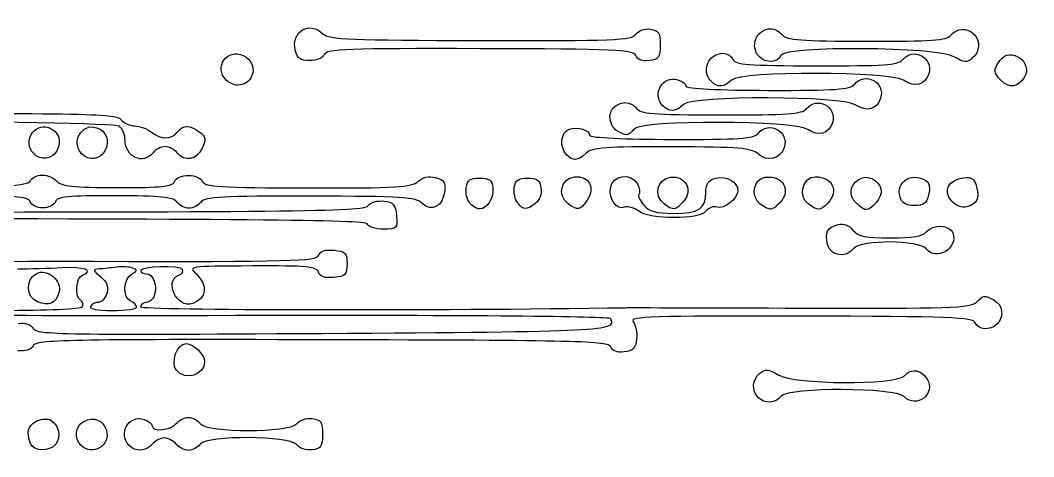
# Model space of a CAD drawing. Extents: x 25 to 242, y 39 to 365.
# Drawn here: x 170.3 to 223.5, y 228.9 to 251.8 of the extents above; entities that cross this region are included whole.
import ezdxf

# ---------------------------------------------------------------- set-up
doc = ezdxf.new("R2010")
doc.units = 0
doc.layers.add('Layer_1', color=7, linetype='CONTINUOUS')

msp = doc.modelspace()

# ---------------------------------------------------------------- linework, layer by layer
at = {"layer": 'Layer_1', "color": 7}
for points in [[(184.737052, 250.227783)], [(209.06892, 249.893133)], [(181.116172, 248.659773)], [(206.543178, 248.605823)], [(221.76203, 248.642673)], [(204.01746, 247.318363)], [(201.60724, 246.006033)], [(171.017333, 244.803673)], [(173.539019, 244.798673)], [(198.966024, 244.744703)], [(216.46072, 242.518943)], [(193.882325, 242.221053)], [(196.404014, 242.216073)], [(199.041285, 242.180553)], [(204.084657, 242.169853)], [(209.12803, 242.159183)], [(211.63872, 242.162193)], [(214.15593, 242.216453)], [(219.1634, 242.323383)], [(212.6578, 240.033703)], [(171.21372, 237.029633)], [(176.4139, 236.758693)], [(178.499811, 233.443993)], [(209.01311, 232.015403)], [(170.845269, 229.592783)], [(173.491317, 229.504853)], [(176.013003, 229.499883)]]:
    msp.add_lwpolyline(points, close=True, dxfattribs=at)
for points in [[(202.761154, 241.783873), (202.761155, 241.783493)], [(188.501757, 241.114853), (188.501757, 241.113563)], [(173.56841, 236.773713), (173.568044, 236.772903)]]:
    msp.add_lwpolyline(points, dxfattribs=at)
for points in [[(184.737052, 250.227783), (184.497864, 251.218043), (185.501947, 251.803403), (186.202002, 251.081833)], [(186.202002, 251.081833), (186.47251, 250.803013), (187.659269, 250.753393), (194.438257, 250.737513)], [(194.438257, 250.737513), (201.481321, 250.721013), (202.386016, 250.757413), (202.607215, 251.065723)], [(202.607215, 251.065723), (202.752302, 251.267963), (203.069889, 251.381053), (203.369311, 251.337063)], [(203.369311, 251.337063), (203.802158, 251.273463), (203.882287, 251.143383), (203.880306, 250.507503)], [(209.0689, 249.893193), (208.5496, 250.428463), (208.93673, 251.358633), (209.67816, 251.357063)], [(209.67816, 251.357063), (209.87204, 251.356533), (210.14794, 251.210623), (210.29127, 251.032563)], [(210.29127, 251.032563), (210.50682, 250.764773), (211.2695, 250.707283), (214.70322, 250.699993)], [(214.70322, 250.699993), (218.13693, 250.692993), (218.89996, 250.746893), (219.11718, 251.013813)], [(219.11718, 251.013813), (219.43339, 251.402313), (219.99191, 251.430743), (220.33619, 251.075813)], [(220.33619, 251.075813), (220.68726, 250.713953), (220.64752, 250.146483), (220.24739, 249.807733)], [(203.880306, 250.507503), (203.878206, 249.844613), (203.807876, 249.745283), (203.298659, 249.686333)], [(219.28499, 249.891133), (218.40574, 250.411363), (210.40555, 250.467993), (210.21195, 249.955333)], [(216.59146, 249.726403), (217.15223, 250.415373), (218.22909, 249.845353), (217.96449, 248.999603)], [(221.70117, 249.697753), (222.25115, 250.464433), (223.47131, 249.601253), (222.97426, 248.797073)], [(181.116172, 248.659773), (180.4454, 249.351163), (181.158632, 250.353353), (182.030006, 249.943823)], [(182.030006, 249.943823), (182.838384, 249.563903), (182.592021, 248.398073), (181.703759, 248.399963)], [(185.500918, 249.684703), (185.000085, 249.685703), (184.840581, 249.799163), (184.737052, 250.227783)], [(186.255895, 250.006293), (186.184835, 249.818123), (185.869744, 249.683913), (185.500918, 249.684703)], [(194.423308, 250.312143), (187.465652, 250.326943), (186.361369, 250.285543), (186.255895, 250.006293)], [(202.59406, 249.957143), (202.483316, 250.255773), (201.533786, 250.297033), (194.423308, 250.312143)], [(203.298659, 249.686333), (202.920884, 249.642633), (202.675774, 249.736833), (202.59406, 249.957143)], [(206.543178, 248.605773), (206.011892, 249.153413), (206.414173, 250.071213), (207.184764, 250.069583)], [(207.184764, 250.069583), (207.39643, 250.069053), (207.623588, 249.923213), (207.689559, 249.745313)], [(210.21195, 249.955333), (210.06559, 249.567823), (209.41868, 249.532603), (209.06892, 249.893133)], [(220.24739, 249.807733), (219.96347, 249.567363), (219.80967, 249.580683), (219.28499, 249.891133)], [(207.689559, 249.745313), (207.790726, 249.472523), (208.47666, 249.420433), (212.06917, 249.412813)], [(212.06917, 249.412813), (215.5992, 249.404813), (216.37384, 249.459013), (216.59146, 249.726403)], [(221.76207, 248.642673), (221.35073, 249.066633), (221.34314, 249.198603), (221.70117, 249.697753)], [(204.01746, 247.318333), (203.421793, 247.932313), (204.00946, 248.939883), (204.810152, 248.677363)], [(216.67094, 248.644023), (215.95802, 249.125503), (208.096079, 249.146453), (207.627105, 248.668123)], [(214.06574, 248.438953), (214.62651, 249.127923), (215.70337, 248.557893), (215.43877, 247.712153)], [(217.96449, 248.999603), (217.77872, 248.405883), (217.242, 248.258353), (216.67094, 248.644023)], [(222.97426, 248.797073), (222.65702, 248.283833), (222.17031, 248.221843), (221.76203, 248.642673)], [(181.703759, 248.399963), (181.518836, 248.400223), (181.25442, 248.517273), (181.116172, 248.659773)], [(204.810152, 248.677363), (205.046615, 248.599863), (205.239798, 248.445963), (205.239454, 248.335443)], [(205.239454, 248.335443), (205.23919, 248.217743), (207.012583, 248.130733), (209.52098, 248.125403)], [(207.627105, 248.668123), (207.24525, 248.278653), (206.880884, 248.257703), (206.543178, 248.605823)], [(209.52098, 248.125403), (213.07098, 248.117403), (213.84804, 248.171503), (214.06574, 248.438953)], [(201.241811, 246.750263), (201.243911, 247.428643), (202.223259, 247.752443), (202.612475, 247.203453)], [(214.14522, 247.356563), (213.43231, 247.838043), (205.570361, 247.858993), (205.101387, 247.380663)], [(211.54002, 247.152713), (212.10079, 247.841683), (213.17765, 247.271653), (212.91305, 246.425913)], [(202.612475, 247.203453), (202.832005, 246.893803), (203.407093, 246.846793), (207.070964, 246.839013)], [(205.101387, 247.380663), (204.719532, 246.991193), (204.355167, 246.970233), (204.01746, 247.318363)], [(215.43877, 247.712153), (215.253, 247.118433), (214.71628, 246.970893), (214.14522, 247.356563)], [(157.609355, 246.910103), (173.613168, 246.943403), (175.336844, 246.914103), (175.58742, 246.602583)], [(201.60724, 246.006013), (201.405355, 246.127233), (201.240914, 246.462143), (201.241811, 246.750263)], [(207.070964, 246.839013), (210.55367, 246.832013), (211.3226, 246.885613), (211.54002, 247.152713)], [(175.51698, 246.242413), (175.175382, 246.534593), (148.705899, 246.610273), (148.704989, 246.319113)], [(171.017333, 244.803673), (170.430191, 245.408863), (171.006383, 246.426203), (171.790631, 246.169053)], [(171.790631, 246.169053), (172.319705, 245.995583), (172.504815, 245.483533), (172.22849, 244.957863)], [(173.539019, 244.798673), (172.951879, 245.403873), (173.528069, 246.421203), (174.312316, 246.164063)], [(174.312316, 246.164063), (174.841393, 245.990583), (175.026501, 245.478533), (174.750175, 244.952863)], [(175.810805, 245.520653), (175.811599, 245.778703), (175.679389, 246.103493), (175.51698, 246.242413)], [(175.58742, 246.602583), (175.739852, 246.413213), (176.071322, 246.257823), (176.324023, 246.257293)], [(176.324023, 246.257293), (176.576724, 246.256763), (176.966595, 246.113573), (177.190404, 245.939103)], [(178.543925, 245.929103), (178.870926, 246.330863), (179.191043, 246.336693), (179.703826, 245.950203)], [(199.108735, 246.092163), (199.55665, 246.236823), (200.188881, 246.038263), (200.187992, 245.753253)], [(211.61951, 246.070333), (210.90513, 246.552793), (202.890917, 246.574113), (202.50062, 246.094633)], [(209.0143, 245.865293), (209.57871, 246.558713), (210.65147, 245.982753), (210.38455, 245.129613)], [(212.91305, 246.425913), (212.72728, 245.832193), (212.19056, 245.684653), (211.61951, 246.070333)], [(177.190404, 245.939103), (177.717094, 245.528533), (178.214749, 245.524953), (178.543925, 245.929103)], [(179.703826, 245.950203), (180.046049, 245.692303), (180.066866, 245.570243), (179.850879, 245.088033)], [(198.966024, 244.744673), (198.579592, 245.142983), (198.664938, 245.948823), (199.108735, 246.092163)], [(200.187992, 245.753253), (200.187727, 245.646643), (202.096889, 245.556783), (204.469546, 245.551743)], [(202.50062, 246.094633), (202.194642, 245.718713), (202.10122, 245.709453), (201.60724, 246.006033)], [(204.469546, 245.551743), (208.01954, 245.543743), (208.7966, 245.597843), (209.0143, 245.865293)], [(177.279722, 244.854423), (176.745152, 244.197653), (175.808006, 244.622703), (175.810805, 245.520653)], [(177.91115, 245.176283), (177.708299, 245.176813), (177.424158, 245.031873), (177.279722, 244.854423)], [(178.540564, 244.851743), (178.397237, 245.029813), (178.114003, 245.175853), (177.91115, 245.176283)], [(179.850879, 245.088033), (179.570892, 244.462943), (178.944451, 244.349973), (178.540564, 244.851743)], [(204.495107, 245.161163), (201.011062, 245.169163), (200.311086, 245.117463), (199.997259, 244.827803)], [(209.01063, 244.788263), (208.67376, 245.102473), (208.06512, 245.152733), (204.495107, 245.161163)], [(210.38455, 245.129613), (210.19442, 244.521923), (209.48512, 244.345693), (209.01063, 244.788263)], [(172.22849, 244.957863), (171.98252, 244.489933), (171.394349, 244.415063), (171.017333, 244.803673)], [(174.750175, 244.952863), (174.504205, 244.484943), (173.916034, 244.410063), (173.539019, 244.798673)], [(199.997259, 244.827803), (199.552973, 244.417673), (199.302826, 244.397513), (198.966024, 244.744703)], [(170.836654, 243.359163), (170.903734, 243.536773), (171.186415, 243.681613), (171.464836, 243.681023)], [(171.464836, 243.681023), (171.743255, 243.680493), (172.088319, 243.534263), (172.231646, 243.356193)], [(178.401714, 243.343093), (178.471654, 243.528273), (178.785812, 243.665473), (179.138216, 243.664723)], [(179.138216, 243.664723), (179.490614, 243.663923), (179.803913, 243.525443), (179.872699, 243.339963)], [(191.171894, 243.341503), (191.424348, 243.574543), (191.729311, 243.642563), (192.095439, 243.547483)], [(192.095439, 243.547483), (192.535361, 243.433253), (192.628886, 243.295613), (192.574527, 242.842403)], [(193.70151, 243.029433), (193.75701, 243.421863), (193.903868, 243.525663), (194.402147, 243.524603)], [(194.402147, 243.524603), (194.900424, 243.523603), (195.046635, 243.419123), (195.099684, 243.026463)], [(196.223198, 243.024433), (196.278698, 243.416863), (196.425556, 243.520653), (196.923833, 243.519593)], [(196.923833, 243.519593), (197.43256, 243.518593), (197.567932, 243.416573), (197.625106, 242.991513)], [(199.041285, 242.180553), (198.464362, 242.615333), (198.677616, 243.499633), (199.379058, 243.581203)], [(199.379058, 243.581203), (200.140394, 243.669703), (200.500272, 243.015803), (200.05044, 242.361253)], [(201.266572, 243.013773), (201.360582, 243.678583), (202.367325, 243.829343), (202.680293, 243.225473)], [(204.084657, 242.169853), (203.507735, 242.604633), (203.720989, 243.488923), (204.422432, 243.570493)], [(204.422432, 243.570493), (205.213123, 243.662393), (205.624407, 242.890523), (205.099744, 242.299293)], [(206.272854, 242.784653), (206.274154, 243.244923), (206.397256, 243.415093), (206.80323, 243.518623)], [(206.80323, 243.518623), (207.357376, 243.659943), (207.955649, 243.315953), (207.954215, 242.856843)], [(209.12803, 242.159153), (208.59348, 242.562013), (208.76131, 243.474103), (209.38645, 243.563593)], [(209.38645, 243.563593), (210.31633, 243.696723), (210.7826, 242.865833), (210.14369, 242.214183)], [(211.63872, 242.162153), (211.08588, 242.578793), (211.35404, 243.596813), (212.01628, 243.595403)], [(212.01628, 243.595403), (212.91587, 243.593403), (213.27364, 242.829283), (212.66539, 242.208893)], [(214.31289, 243.458563), (214.74227, 243.734353), (215.37635, 243.425163), (215.47739, 242.890813)], [(216.46072, 242.518943), (216.21546, 243.319823), (217.06922, 243.869993), (217.80844, 243.387433)], [(219.1634, 242.323383), (218.69518, 242.856723), (218.99781, 243.442943), (219.7907, 243.538583)], [(219.7907, 243.538583), (220.22831, 243.591383), (220.36686, 243.494783), (220.47077, 243.064583)], [(162.063555, 243.392263), (162.247785, 242.895473), (170.64956, 242.863803), (170.836654, 243.359163)], [(172.231646, 243.356193), (172.440199, 243.097103), (173.070129, 243.031213), (175.385996, 243.026303)], [(175.385996, 243.026303), (177.764367, 243.021303), (178.301471, 243.077703), (178.401714, 243.343093)], [(179.872699, 243.339963), (179.975016, 243.064063), (180.786631, 243.014823), (185.393814, 243.005043)], [(185.393814, 243.005043), (190.075743, 242.995043), (190.845173, 243.039943), (191.171894, 243.341503)], [(193.882325, 242.221053), (193.744261, 242.392583), (193.662891, 242.756353), (193.70151, 243.029433)], [(195.099684, 243.026463), (195.173224, 242.482123), (194.812217, 241.907743), (194.397107, 241.908623)], [(196.404014, 242.216053), (196.265947, 242.387573), (196.184579, 242.751343), (196.223198, 243.024433)], [(197.625106, 242.991513), (197.668656, 242.667733), (197.550996, 242.356653), (197.319745, 242.184173)], [(202.013212, 241.990733), (201.603844, 241.830733), (201.181166, 242.409873), (201.266572, 243.013773)], [(202.680293, 243.225473), (202.798864, 242.996693), (202.836551, 242.748993), (202.764043, 242.675043)], [(214.15593, 242.216453), (213.74765, 242.637283), (213.81067, 243.135993), (214.31289, 243.458563)], [(217.80844, 243.387433), (218.00077, 243.261883), (218.0519, 243.007973), (217.95971, 242.636283)], [(220.47077, 243.064583), (220.62683, 242.418493), (220.49707, 242.158673), (219.94489, 242.011923)], [(170.833297, 242.281843), (170.732128, 242.554653), (170.045836, 242.606713), (166.450425, 242.614353)], [(175.273085, 242.595613), (172.801315, 242.600613), (172.252824, 242.545213), (172.152295, 242.279043)], [(178.532503, 242.265493), (178.32314, 242.525593), (177.682346, 242.590493), (175.273085, 242.595613)], [(185.529867, 242.573823), (180.920529, 242.583823), (180.014479, 242.534523), (179.793348, 242.262813)], [(191.399227, 242.193343), (191.047625, 242.521303), (190.396897, 242.563483), (185.529867, 242.573823)], [(192.574527, 242.842403), (192.478197, 242.039233), (191.904266, 241.722273), (191.399227, 242.193343)], [(202.764043, 242.675043), (202.691533, 242.601043), (202.803283, 242.345703), (203.012378, 242.107523)], [(204.578793, 241.671943), (205.906319, 241.668943), (206.270121, 241.908083), (206.272854, 242.784653)], [(207.954215, 242.856843), (207.952915, 242.445973), (207.206071, 241.857763), (206.859806, 241.994903)], [(215.47739, 242.890813), (215.54079, 242.555753), (215.00061, 241.865313), (214.67567, 241.866003)], [(217.20818, 242.076083), (216.77571, 242.076873), (216.55622, 242.207043), (216.46072, 242.518943)], [(217.95971, 242.636283), (217.84949, 242.191913), (217.69272, 242.075053), (217.20818, 242.076083)], [(157.653455, 241.736883), (184.655228, 241.737143), (188.331697, 241.775783), (188.548239, 242.061283)], [(171.491787, 241.957253), (171.195591, 241.957783), (170.899268, 242.103953), (170.833297, 242.281843)], [(172.152295, 242.279043), (172.085215, 242.101433), (171.787985, 241.956623), (171.491787, 241.957253)], [(179.161917, 241.940953), (178.959067, 241.941483), (178.67583, 242.087433), (178.532503, 242.265493)], [(179.793348, 242.262813), (179.648912, 242.085363), (179.364768, 241.940523), (179.161917, 241.940953)], [(188.548239, 242.061283), (188.693317, 242.252553), (189.038058, 242.356143), (189.389594, 242.314103)], [(189.389594, 242.314103), (189.89075, 242.254203), (189.995257, 242.131863), (190.04883, 241.542493)], [(194.397107, 241.908623), (194.252047, 241.908883), (194.020396, 242.049523), (193.882325, 242.221053)], [(197.319745, 242.184173), (196.84178, 241.827663), (196.713021, 241.832153), (196.404014, 242.216073)], [(200.05044, 242.361253), (199.679535, 241.821543), (199.548735, 241.798123), (199.041285, 242.180553)], [(202.761155, 241.783493), (202.51423, 241.961753), (202.177653, 242.055013), (202.013212, 241.990733)], [(203.012378, 242.107523), (203.307404, 241.771443), (203.658215, 241.673893), (204.578793, 241.671943)], [(205.099744, 242.299293), (204.666454, 241.811033), (204.57607, 241.799503), (204.084657, 242.169853)], [(206.859806, 241.994903), (206.688454, 242.062803), (206.426495, 241.968703), (206.277678, 241.785873)], [(210.14369, 242.214183), (209.7411, 241.803563), (209.60935, 241.796423), (209.12803, 242.159183)], [(212.66539, 242.208893), (212.26118, 241.796613), (212.13159, 241.790713), (211.63872, 242.162193)], [(214.67567, 241.866003), (214.57657, 241.866213), (214.34271, 242.023913), (214.15593, 242.216453)], [(219.94489, 242.011923), (219.69571, 241.945723), (219.38693, 242.068723), (219.1634, 242.323383)], [(188.501757, 241.113563), (188.422297, 241.327863), (182.107158, 241.384513), (157.687005, 241.389953)], [(190.04883, 241.542493), (190.10999, 240.869673), (190.08275, 240.842153), (189.357093, 240.843693)], [(206.277678, 241.785873), (205.908444, 241.332233), (203.388608, 241.330523), (202.761154, 241.783873)], [(189.357093, 240.843693), (188.941623, 240.844493), (188.556721, 240.966603), (188.501757, 241.114853)], [(212.6578, 240.033623), (212.50312, 240.674013), (212.6375, 240.926653), (213.21437, 241.079973)], [(213.21437, 241.079973), (213.4936, 241.154173), (213.77665, 241.048773), (213.99099, 240.790653)], [(217.8348, 240.694453), (218.17605, 241.113723), (219.06839, 241.084663), (219.22994, 240.649053)], [(213.99099, 240.790653), (214.26784, 240.457283), (214.61964, 240.384603), (215.95558, 240.384773)], [(217.82977, 239.809053), (217.45242, 240.277853), (214.41746, 240.292623), (214.03886, 239.827553)], [(215.95558, 240.384773), (217.11145, 240.384923), (217.65587, 240.474673), (217.8348, 240.694453)], [(219.22994, 240.649053), (219.53089, 239.837533), (218.36827, 239.140043), (217.82977, 239.809053)], [(185.959873, 239.467893), (186.047453, 239.699783), (186.300008, 239.783083), (186.77122, 239.735503)], [(214.03886, 239.827553), (213.61177, 239.302833), (212.80527, 239.423223), (212.6578, 240.033703)], [(174.192394, 239.155933), (184.556785, 239.133933), (185.846652, 239.168133), (185.959873, 239.467893)], [(186.77122, 239.735503), (187.37673, 239.674403), (187.455181, 239.592083), (187.453398, 239.020033)], [(162.535225, 239.019093), (162.544225, 239.107993), (167.790225, 239.169533), (174.192394, 239.155933)], [(172.488266, 238.810643), (171.819108, 238.775743), (170.775147, 238.744843), (170.168354, 238.741943)], [(171.146273, 238.505953), (171.718418, 238.818163), (172.534203, 238.127123), (172.33712, 237.497203)], [(173.58099, 238.433093), (174.219046, 238.682483), (173.67001, 238.872183), (172.488266, 238.810643)], [(174.453023, 238.752603), (174.096701, 238.728303), (174.103631, 238.691103), (174.530953, 238.334503)], [(175.369696, 238.845203), (175.080636, 238.808903), (174.668135, 238.767303), (174.453023, 238.752603)], [(176.210127, 238.801403), (176.036946, 238.861703), (175.658754, 238.881403), (175.369696, 238.845203)], [(176.156587, 238.480823), (176.466811, 238.658413), (176.475264, 238.709043), (176.210127, 238.801403)], [(178.828336, 238.728973), (178.694158, 238.953023), (176.630881, 238.893873), (176.630061, 238.665973)], [(178.624363, 238.421733), (178.797276, 238.489333), (178.889066, 238.627573), (178.828336, 238.728973)], [(182.468667, 238.911203), (179.122558, 238.895303), (179.11122, 238.893603), (179.549921, 238.472393)], [(185.954988, 238.584203), (185.845573, 238.879263), (185.358964, 238.924903), (182.468667, 238.911203)], [(187.453398, 239.020033), (187.451498, 238.447973), (187.372648, 238.366023), (186.766767, 238.307463)], [(171.213723, 237.029633), (170.616725, 237.258713), (170.574008, 238.193673), (171.146273, 238.505953)], [(173.476424, 237.109013), (173.14947, 237.317313), (173.226649, 238.294603), (173.58099, 238.433093)], [(174.530953, 238.334503), (174.874694, 238.047633), (174.960615, 237.817213), (174.852596, 237.471953)], [(176.099667, 237.075803), (175.666454, 237.247383), (175.705969, 238.222863), (176.156587, 238.480823)], [(176.630061, 238.665973), (176.629797, 238.577073), (176.764951, 238.504093), (176.930527, 238.503743)], [(176.930527, 238.503743), (177.292091, 238.502953), (177.52925, 237.839583), (177.343653, 237.348163)], [(179.35646, 236.944003), (178.541702, 236.659323), (177.823623, 238.108763), (178.624363, 238.421733)], [(179.549921, 238.472393), (180.171136, 237.875893), (180.085419, 237.198703), (179.35646, 236.944003)], [(186.766767, 238.307463), (186.291044, 238.261463), (186.043354, 238.345963), (185.954988, 238.584203)], [(172.33712, 237.497203), (172.161495, 236.935873), (171.824061, 236.795433), (171.21372, 237.029633)], [(173.568044, 236.772903), (173.634884, 236.883083), (173.593654, 237.034333), (173.476424, 237.109013)], [(174.852596, 237.471953), (174.771526, 237.212843), (174.575308, 237.001123), (174.41655, 237.001463)], [(177.343653, 237.348163), (177.270273, 237.153863), (177.078506, 236.995173), (176.917504, 236.995513)], [(220.46108, 237.002113), (220.84581, 237.394503), (220.87535, 237.397853), (221.39917, 237.108793)], [(221.39917, 237.108793), (221.85649, 236.856453), (221.92946, 236.253803), (221.5496, 235.866373)], [(183.130188, 236.306513), (166.257165, 236.276013), (165.075045, 236.297513), (164.699135, 236.648613)], [(169.394116, 236.582003), (171.668736, 236.577003), (173.500206, 236.661303), (173.56841, 236.773713)], [(173.997357, 236.786883), (173.915817, 236.652473), (174.344736, 236.570683), (175.140055, 236.568993)], [(174.41655, 237.001463), (174.257792, 237.001733), (174.069157, 236.905263), (173.997357, 236.786883)], [(175.140055, 236.568993), (175.840339, 236.567993), (176.413572, 236.652893), (176.4139, 236.758693)], [(176.413891, 236.758693), (176.414156, 236.864523), (176.272821, 237.007223), (176.099667, 237.075803)], [(176.624076, 236.771123), (176.623547, 236.591913), (192.120635, 236.561743), (202.051095, 236.721623)], [(176.917504, 236.995513), (176.756505, 236.995783), (176.62446, 236.894883), (176.624076, 236.771123)], [(202.051095, 236.721623), (202.340055, 236.726623), (206.527486, 236.716623), (211.35649, 236.700523)], [(211.35649, 236.700523), (218.99062, 236.674923), (220.17888, 236.714323), (220.46108, 237.002113)], [(201.275054, 236.146223), (201.208114, 236.257993), (193.579648, 236.325383), (183.130188, 236.306513)], [(186.137712, 235.374573), (200.926471, 235.467973), (201.658901, 235.505283), (201.275054, 236.146223)], [(211.24775, 236.276133), (203.405405, 236.292833), (202.241564, 236.254233), (202.458535, 235.984633)], [(220.40697, 235.933473), (220.30292, 236.214053), (219.0888, 236.259483), (211.24775, 236.276133)], [(170.19399, 235.896353), (170.591584, 235.941953), (170.87191, 235.846153), (170.992663, 235.623393)], [(170.992663, 235.623393), (171.161079, 235.312703), (172.597168, 235.289103), (186.137712, 235.374573)], [(202.458535, 235.984633), (202.596084, 235.813753), (202.677301, 235.401513), (202.639016, 235.068533)], [(221.5496, 235.866373), (221.19761, 235.507353), (220.55091, 235.545293), (220.40697, 235.933473)], [(186.168084, 235.036703), (172.713804, 235.065303), (171.156763, 235.033703), (170.988822, 234.728013)], [(201.285516, 234.666873), (201.173372, 234.969353), (199.585343, 235.008183), (186.168084, 235.036703)], [(202.639016, 235.068533), (202.583886, 234.589023), (202.448936, 234.449173), (201.990114, 234.396043)], [(170.988822, 234.728013), (170.867735, 234.507683), (170.58561, 234.413223), (170.189513, 234.460383)], [(178.499811, 233.443993), (178.17363, 233.849223), (178.539441, 234.838053), (179.015158, 234.837043)], [(179.015158, 234.837043), (179.386927, 234.836243), (179.978501, 234.255913), (179.977368, 233.893103)], [(201.990114, 234.396043), (201.61234, 234.352343), (201.36723, 234.446543), (201.285516, 234.666873)], [(179.977368, 233.893103), (179.975268, 233.173583), (178.964684, 232.866453), (178.499811, 233.443993)], [(209.10193, 233.283453), (209.38586, 233.523823), (209.53966, 233.510493), (210.06434, 233.200053)], [(216.68532, 233.151753), (217.08241, 233.556753), (217.57122, 233.485283), (217.88151, 232.976843)], [(209.01313, 232.015373), (208.66207, 232.377233), (208.70182, 232.944703), (209.10193, 233.283453)], [(210.06434, 233.200053), (210.94044, 232.681693), (216.18692, 232.643453), (216.68532, 233.151753)], [(217.88151, 232.976843), (218.35705, 232.197643), (217.31792, 231.397323), (216.68189, 232.052903)], [(216.68189, 232.052903), (216.21274, 232.536483), (210.62307, 232.557683), (210.23212, 232.077403)], [(210.23212, 232.077403), (209.91591, 231.688903), (209.3574, 231.660473), (209.01311, 232.015403)], [(170.845269, 229.592753), (170.62576, 230.184663), (170.707821, 230.522813), (171.126389, 230.751223)], [(171.126389, 230.751223), (171.349552, 230.873013), (171.677056, 230.915243), (171.854179, 230.845123)], [(171.854179, 230.845123), (172.300679, 230.668283), (172.486268, 229.937963), (172.180243, 229.561983)], [(173.491317, 229.504853), (173.114299, 229.893453), (173.190425, 230.496133), (173.648075, 230.745863)], [(173.648075, 230.745863), (174.16221, 231.026413), (174.660625, 230.833963), (174.827021, 230.290533)], [(176.013003, 229.499853), (175.417335, 230.113833), (176.005003, 231.121403), (176.805694, 230.858873)], [(176.805694, 230.858873), (177.042158, 230.781373), (177.235343, 230.627493), (177.234997, 230.516973)], [(178.496223, 230.636543), (178.640656, 230.814003), (178.9248, 230.958833), (179.127651, 230.958393)], [(179.127651, 230.958393), (179.330502, 230.957873), (179.613738, 230.811923), (179.757066, 230.633863)], [(184.80929, 230.634033), (184.960351, 230.819633), (185.321642, 230.938323), (185.623886, 230.901643)], [(185.623886, 230.901643), (186.092548, 230.844743), (186.166703, 230.732323), (186.164673, 230.081593)], [(174.827021, 230.290533), (175.073679, 229.485053), (174.078457, 228.899663), (173.491317, 229.504853)], [(177.234997, 230.516973), (177.233897, 230.192253), (178.209909, 230.284783), (178.496223, 230.636543)], [(179.757066, 230.633863), (180.141188, 230.156653), (184.420842, 230.156783), (184.80929, 230.634033)], [(177.863448, 229.883733), (177.660597, 229.884263), (177.376456, 229.739333), (177.23202, 229.561883)], [(178.492863, 229.559203), (178.349535, 229.737263), (178.066299, 229.883303), (177.863448, 229.883733)], [(184.805863, 229.534933), (184.420397, 230.013813), (180.140799, 230.032133), (179.753706, 229.556533)], [(186.164673, 230.081593), (186.162573, 229.430893), (186.087793, 229.318763), (185.61878, 229.263873)], [(172.180243, 229.561983), (171.84169, 229.146043), (171.003773, 229.165363), (170.845269, 229.592783)], [(177.23202, 229.561883), (176.915806, 229.173383), (176.357292, 229.144963), (176.013003, 229.499883)], [(179.122277, 229.234673), (178.919427, 229.235193), (178.63619, 229.381133), (178.492863, 229.559203)], [(179.753706, 229.556533), (179.609272, 229.379073), (179.325128, 229.234233), (179.122277, 229.234673)], [(185.61878, 229.263873), (185.316311, 229.228473), (184.955766, 229.348673), (184.805863, 229.534933)]]:
    msp.add_open_spline(points, degree=3, dxfattribs=at)

doc.saveas('drawing.dxf')
